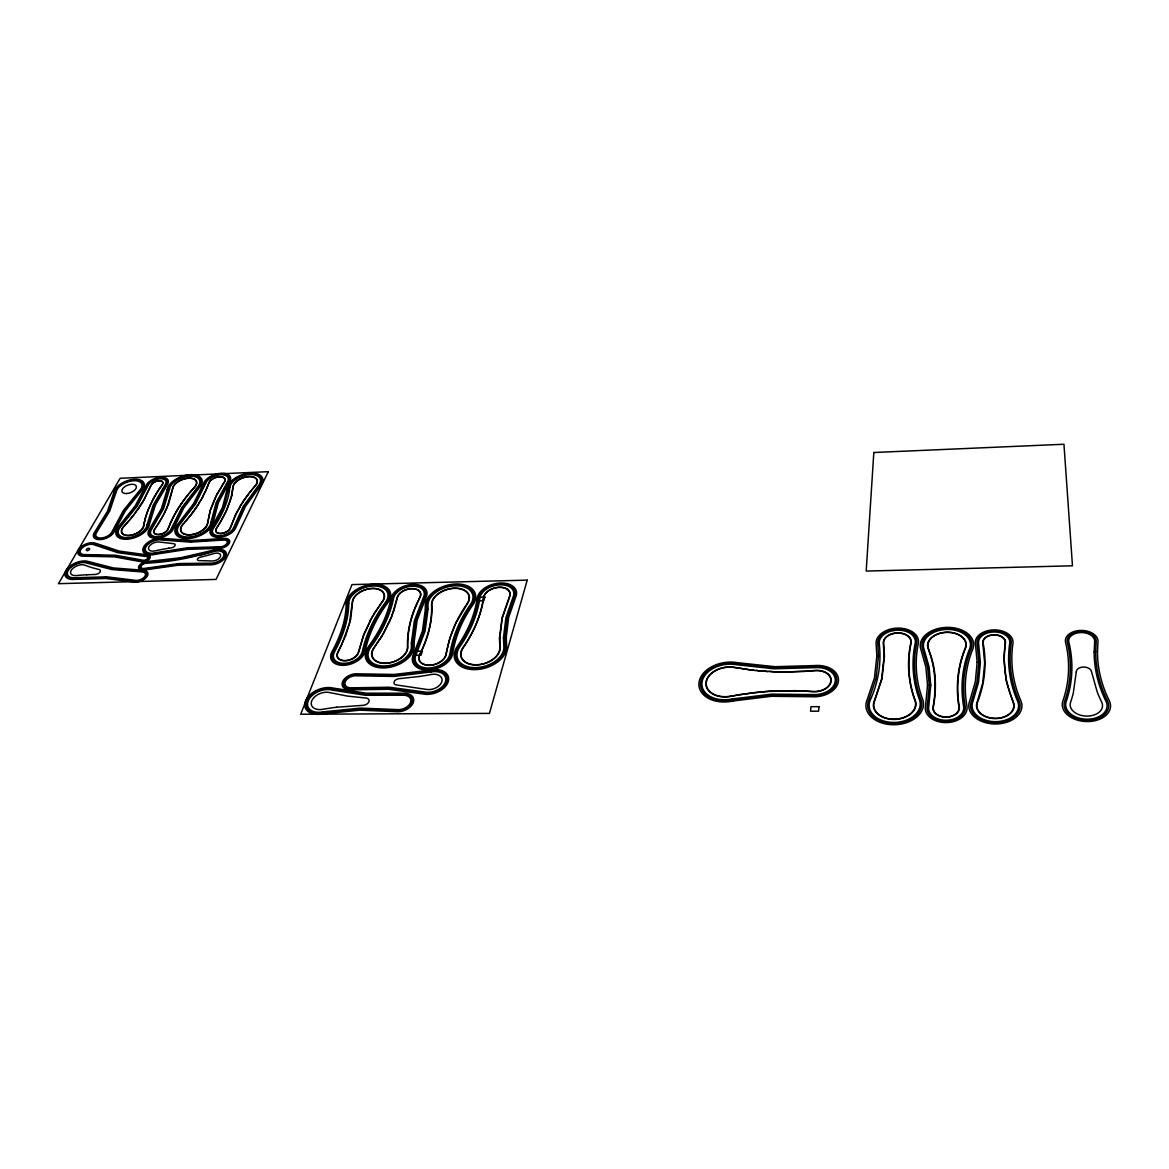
<?xml version="1.0" encoding="UTF-8"?>
<svg xmlns="http://www.w3.org/2000/svg" width="1169" height="1169" viewBox="0 0 1169 1169"><rect width="100%" height="100%" fill="white"/><g stroke="black" fill="none" stroke-linecap="round" stroke-linejoin="round"><path stroke-width="1.5" d="M144.371 522.821L143.816 525.86A11.851 6.386 -21.6 0 1 128.502 535.577A11.851 6.386 -21.6 0 1 123.607 526.591M144.211 522.441L145.307 518.904M231.52 495.466L232.982 486.757A12.727 6.926 -19.3 0 1 249.055 476.514A12.727 6.926 -19.3 0 1 255.397 485.807L252.986 488.335M231.71 495.714L229.65 502.743M145.19 519.343L143.568 525.918A11.588 6.24 -21.6 0 1 128.605 535.417A11.588 6.24 -21.6 0 1 123.812 526.634L128.941 520.658M145.058 518.948L146.213 515.763M145.117 518.685L146.739 514.141M210.318 509.976L207.483 523.215A13.984 7.701 -20.7 0 1 189.656 534.744A13.984 7.701 -20.7 0 1 183.255 524.092L184.205 523.04M146.052 515.529L147.44 512.124M210.668 509.669L216.952 494.209M146.578 513.878L147.981 510.692M393.646 611.519L397.358 597.812A11.982 7.409 -17.4 0 1 403.612 590.871L404.05 590.652A11.982 7.409 -17.4 0 1 411.079 588.781L412.058 588.752A11.982 7.409 -17.4 0 1 419.262 591.266L419.452 591.485A11.982 7.409 -17.4 0 1 419.817 597.286L418.897 599.098M393.193 612.03L389.262 622.478M229.256 503.167L225.442 512.928M147.294 511.861L149.851 506.162M168.117 528.607L170.513 523.303M147.835 510.429L151.912 501.793M168.497 504.394L172.88 488.204A12.391 6.605 -20.3 0 1 188.735 478.253A12.391 6.605 -20.3 0 1 194.375 487.283L193.908 487.78M345.469 636.477L350.729 619.102L352.541 602.503A16.366 10.024 -18.4 0 1 372.531 588.548A16.366 10.024 -18.4 0 1 382.117 601.83L381.24 602.999M151.122 485.588L151.283 485.179A6.123 3.229 -20.7 0 1 159.013 480.824A6.386 3.361 -20.7 0 1 162.359 484.726L161.527 485.559M207.424 486.523L208.798 482.87A8.694 4.676 -19.7 0 1 219.655 476.674A8.694 4.676 -19.7 0 1 224.433 482.198L224.185 482.563M391.586 617.071L397.08 597.841A12.274 7.584 -17.4 0 1 411.78 588.562A12.274 7.584 -17.4 0 1 420.08 597.301C411.736 612.264 406.987 629.696 407.484 646.968A18.339 11.69 -18.5 0 1 385.259 663.159A18.339 11.69 -18.5 0 1 374.358 647.48L381.401 636.637M168.073 504.847L163.675 514.828M344.899 637.207L338.046 652.273A11.062 6.985 -19.6 0 0 345.03 660.587A11.062 6.985 -19.6 0 0 358.474 651.981L363.88 634.095L371.8 617.977M207.541 486.83L202.822 496.416M150.669 486.143L144.123 499.455L135.063 513.089M391.06 617.67L383.242 634.036M170.206 524.004L168 528.958A7.525 4.106 -21.3 0 1 158.502 534.452A7.525 4.106 -21.3 0 1 154.659 529.44L160.387 520.263M170.119 523.668L171.565 520.95M206.139 489.577L209.046 482.841A8.431 4.53 -19.7 0 1 219.567 476.82A8.431 4.53 -19.7 0 1 224.214 482.183L217.799 493.07M170.396 523.025L171.843 520.366M206.255 489.84L202.675 496.693M226.567 510.502L231.769 495.466L233.245 486.713A12.464 6.78 -19.3 0 1 248.982 476.66A12.464 6.78 -19.3 0 1 255.193 485.778L254.301 486.801M149.749 505.856L153.49 498.768M166.539 509.012L172.632 488.247A12.654 6.736 -20.3 0 1 188.823 478.106A12.654 6.736 -20.3 0 1 194.58 487.312L192.549 489.3M226.114 510.985L222.008 519.094M166.086 509.479L163.996 513.775M388.707 623.077L381.912 636.257M171.463 520.687L172.822 518.335M171.741 520.103L173.523 516.946M225.281 513.264L219.392 523.975M215.607 496.854L210.435 509.626L207.746 523.157A14.262 7.847 -20.7 0 1 189.568 534.905A14.262 7.847 -20.7 0 1 183.051 524.063L184.673 522.514M418.984 599.478C411.766 614.163 407.192 630.456 407.776 646.91A18.646 11.88 -18.5 0 1 385.185 663.378A18.646 11.88 -18.5 0 1 374.095 647.436L380.042 638.8M456.319 621.85L449.86 637.865L445.915 654.333A13.853 8.957 -17.5 0 1 429.388 665.161A13.853 8.957 -17.5 0 1 419.876 654.684C427.518 639.253 432.705 622.098 431.814 604.724A19.142 11.997 -16.5 0 1 454.668 588.358A19.142 11.997 -16.5 0 1 466.972 603.949C456.334 618.883 449.291 636.184 446.207 654.304A14.16 9.162 -17.5 0 1 429.33 665.38A14.16 9.162 -17.5 0 1 419.598 654.669C427.211 639.268 432.413 622.127 431.536 604.782A19.435 12.172 -16.5 0 1 454.726 588.153A19.435 12.172 -16.5 0 1 467.235 603.993L456.743 621.601M340.968 646.618L349.443 623.457L352.264 602.561A16.658 10.214 -18.4 0 1 372.604 588.358A16.658 10.214 -18.4 0 1 382.351 601.889L379.837 604.928M235.963 513.892L230.22 527.891A7.584 4.223 -20.3 0 1 220.766 533.444A7.584 4.223 -20.3 0 1 216.586 528.373L221.803 519.474M216.031 496.474L217.361 493.45M340.398 647.231L337.768 652.258A11.369 7.175 -19.6 0 0 344.957 660.792A11.369 7.175 -19.6 0 0 358.751 651.951L363.296 636.374L370.252 620.827M172.72 518.072L173.816 516.391M236.386 513.512L239.733 507.331M151.853 501.472L154.22 497.453M173.436 516.683L176.037 512.329M173.728 516.128L176.577 511.408M163.382 514.944L160.869 519.84M217.361 493.888L223.776 482.841M202.909 496.679L202.208 497.556M370.193 620.403L374.168 613.93M163.178 515.324L157.698 524.939M202.778 496.957L201.711 498.462M153.431 498.447L154.951 496.153M202.281 497.848L199.212 502.728M201.784 498.754L198.628 503.678M154.162 497.146L155.711 494.852M371.713 617.656L379.808 605.352M175.978 512.022L177.308 510.181M154.907 495.831L155.915 494.516M239.674 507.01L241.267 504.76M176.519 511.101L178.053 508.939M240.303 506.367L236.255 513.293L230.468 527.862A7.847 4.369 -20.3 0 1 220.678 533.605A7.847 4.369 -20.3 0 1 216.353 528.359L218.793 524.56M382.701 634.46L380.539 638.479M155.682 494.531L156.485 493.581M240.244 506.045L242.831 502.29M143.086 501.603L151.035 485.208A6.386 3.361 -20.7 0 1 159.101 480.664A6.123 3.229 -20.7 0 1 162.14 484.711L161.936 484.989M155.872 494.195L157.245 492.339M177.264 509.874L178.258 508.617M142.852 501.998L139.096 507.784M156.441 493.274L157.815 491.418M374.095 613.579L381.211 603.423M199.256 503.05L197.839 504.935M241.223 504.438L243.371 501.443M178.024 508.617L179.456 506.718M178.229 508.296L179.661 506.396M157.201 492.032L158.414 490.498M198.672 504L197.006 506.192M157.786 491.112L159.218 489.27M197.853 505.256L196.407 507.112M179.441 506.396L181.137 504.175M158.385 490.191L160.182 487.838M242.772 501.998L244.116 500.332M179.646 506.075L181.706 503.342M157.216 525.319L156.076 527.029M243.327 501.15L244.686 499.484M197.035 506.513L195.837 507.945M159.189 488.978L160.562 487.268M196.45 507.39L195.267 508.778M244.073 500.04L245.855 497.819M160.138 487.561L161.556 485.851M181.093 503.897L182.291 502.509M155.609 527.716L154.425 529.425A7.803 4.252 -21.3 0 0 158.414 534.628A7.803 4.252 -21.3 0 0 168.248 528.929M195.881 508.223L194.682 509.611M244.657 499.192L246.63 496.737M138.877 508.12L137.241 510.444M160.533 486.991L161.95 485.281M181.677 503.065L183.065 501.399M195.296 509.07L194.083 510.458M182.262 502.232L183.679 500.58M194.712 509.903L193.28 511.569M245.811 497.541L247.214 495.919M183.051 501.121L184.483 499.47M194.112 510.751L192.476 512.65M136.671 510.911L135.268 512.796M246.601 496.445L247.828 495.115M183.65 500.288L185.082 498.666M193.309 511.847L191.643 513.746M247.2 495.627L248.427 494.297M184.454 499.192L185.696 497.862M192.49 512.943L191.438 514.024M247.799 494.823L248.646 494.034M185.067 498.389L186.529 496.781M134.625 513.659L133.734 514.798M191.658 514.039L190.591 515.12M248.412 494.005L249.435 492.997M185.681 497.57L187.157 495.977M191.453 514.316L190.386 515.383M248.807 493.493L250.663 491.433M133.953 514.828L133.368 515.573M190.605 515.412L188.487 517.765M186.514 496.504L188.414 494.429M249.625 492.456L251.496 490.41M133.061 515.661L129.701 520.044M190.386 515.69L187.172 519.343M132.842 515.953L130.87 518.378M187.157 495.7L189.685 492.88M250.853 490.892L252.767 488.876M188.618 493.888L190.985 491.36M251.7 489.869L254.068 487.341M188.267 518.32L185.374 521.432M130.65 518.656L126.559 523.639M189.904 492.354L192.3 489.84M186.952 519.898L184.921 521.958M191.205 490.819L193.659 488.321M125.799 524.223L123.972 526.196M200.294 557.233L200.367 557.204A166.29 87.617 -19.7 0 0 214.248 553.478A6.21 3.522 -20.8 0 1 220.546 556.298A6.21 3.522 -20.8 0 1 212.071 560.974L198.745 560.594A2.689 1.52 -21.1 0 1 197.444 559.206A2.689 1.52 -21.1 0 1 199.709 557.365L199.884 557.335M199.548 555.392L214 551.52A9.644 5.465 -20.8 0 1 223.761 555.903A9.644 5.465 -20.8 0 1 210.61 563.18L179.12 563.546L144.576 568.412A4.223 2.338 -22 0 1 141.098 566.337A4.223 2.338 -22 0 1 146.344 563.166C169.534 562.084 192.447 557.934 213.912 550.833A10.842 6.152 -20.8 0 1 224.901 555.772A10.842 6.152 -20.8 0 1 210.099 563.94L178.959 564.291L144.459 569.157A5.421 3.01 -22 0 1 139.988 566.483A5.421 3.01 -22 0 1 146.724 562.406L172.676 559.863L198.73 554.88M893.16 630.617L893.774 630.515A18.119 12.085 -3.5 0 1 915.239 640.188L915.298 640.612A18.119 12.085 -3.5 0 1 915.195 643.301C911.294 661.99 912.697 681.775 919.448 699.646A25.572 17.74 -2.9 0 1 893.964 722.442A25.572 17.74 -2.9 0 1 870.321 699.953C878.27 682.506 881.587 662.896 879.234 643.827A18.119 12.085 -3.5 0 1 879.336 641.153L879.453 640.729A18.119 12.085 -3.5 0 1 893.16 630.617M736.675 695.263L730.903 696.344A21.568 14.817 -8.7 0 1 706.003 682.155A21.568 14.817 -8.7 0 1 734.98 667.397L751.229 670.085M737.215 694.941L758.433 692.282M419.452 676.471L398.41 678.765A4.603 2.996 -18.8 0 0 394.128 681.848A4.603 2.996 -18.8 0 0 396.159 684.932L425.998 689.33A11.032 7.248 -17.9 0 0 441.736 681.951A11.032 7.248 -17.9 0 0 431.113 674.498A180.654 109.301 -16.6 0 1 419.452 676.471M750.133 693.232L730.844 696.11A21.232 14.583 -8.7 0 1 706.324 682.155A21.232 14.583 -8.7 0 1 734.863 667.616L738.647 668.288M750.703 692.925L765.008 691.712M759.002 692.004L768.004 691.493M765.607 691.434L803.804 690.894M806.595 671.108L814.939 670.465A15.475 10.623 -5.7 0 1 831.174 680.913A15.475 10.623 -5.7 0 1 812.981 691.683L806.829 691.274M768.603 691.215L796.191 690.631M805.207 671.43L791.194 671.766M792.728 671.722L814.954 670.685A15.139 10.389 -5.7 0 1 830.838 680.913A15.139 10.389 -5.7 0 1 813.039 691.449L804.374 691.157M791.72 671.97L782.777 671.81M790.229 672L778.101 671.722M781.813 672.014L776.917 671.693M777.297 671.941L775.719 671.664M796.922 690.879L806.274 691.011M776.172 671.912L769.217 671.386M775.047 671.868L768.632 671.357M768.296 671.561L763.415 671.021M767.785 671.532L761.677 670.889M762.699 671.196L761.107 670.845M760.683 671.035L756.533 670.436M760.186 670.991L755.963 670.378M755.685 670.582L752.003 669.939M754.195 670.422L746.436 669.238M745.88 669.165L742.563 668.683M742.023 668.595L739.845 668.244M929.15 650.344L928.478 648.561A19.025 12.64 -2 0 1 947.051 632.4A19.025 12.64 -2 0 1 965.229 648.064C957.528 666.549 955.614 687.226 958.945 706.938A12.888 8.899 -1.1 0 1 946.057 716.977A12.888 8.899 -1.1 0 1 933.373 707.07C936.764 688.336 936.281 667.952 928.814 650.402L928.142 648.634A19.376 12.874 -2 0 1 947.051 632.181A19.376 12.874 -2 0 1 965.565 648.123C957.879 666.578 955.964 687.226 959.296 706.909A13.239 9.147 -1.1 0 1 946.057 717.225A13.239 9.147 -1.1 0 1 933.023 707.04C936.559 688.439 935.551 668.829 929.034 650.987M411.356 643.052L411.415 646.179A22.386 14.276 -18.5 0 1 384.28 665.979A22.386 14.276 -18.5 0 1 370.982 646.808C381.708 632.371 390.022 615.902 393.602 598.192A15.898 9.82 -17.4 0 1 394.421 595.869L394.625 595.503A15.898 9.82 -17.4 0 1 415.784 586.37L416.266 586.443A15.898 9.82 -17.4 0 1 424.274 594.802L424.215 595.167A15.898 9.82 -17.4 0 1 423.383 597.505L414.396 620.695L411.356 643.052M499.748 638.771L500.127 647.056A20.209 13.18 -16.2 0 1 476.28 664.971A20.209 13.18 -16.2 0 1 462.968 647.611C473.299 632.692 480.912 615.639 483.455 597.593A13.721 8.651 -15.2 0 1 499.558 587.203A13.721 8.651 -15.2 0 1 509.596 596.994L502.232 618.226L499.748 638.771M506.25 637.412L506.645 645.741A26.887 17.535 -16.2 0 1 474.95 669.632A26.887 17.535 -16.2 0 1 457.269 646.501C467.279 632.108 474.672 615.654 477.2 598.221A20.165 12.713 -15.2 0 1 500.858 582.995A20.165 12.713 -15.2 0 1 515.631 597.344L508.647 617.568L506.25 637.412M927.528 685.253L925.483 706.471A20.881 14.437 -1.1 0 0 946.028 722.588A20.881 14.437 -1.1 0 0 966.938 706.251C963.621 687.226 965.346 667.236 972.725 649.321A26.726 17.769 -2 0 0 947.168 627.373A26.726 17.769 -2 0 0 921.055 650.037L925.848 666.988L927.528 685.253M929.267 685.224L927.222 706.602A19.128 13.21 -1.1 0 0 946.042 721.346A19.128 13.21 -1.1 0 0 965.17 706.397C961.853 687.226 963.621 667.075 971.074 649.043A25.031 16.629 -2 0 0 947.138 628.484A25.031 16.629 -2 0 0 922.692 649.701L927.587 667.002L929.267 685.224M930.758 685.195L928.727 706.719A17.593 12.158 -1.1 0 0 946.042 720.265A17.593 12.158 -1.1 0 0 963.651 706.529C960.319 687.226 962.131 666.958 969.642 648.81A23.555 15.65 -2 0 0 947.124 629.433A23.555 15.65 -2 0 0 924.109 649.423L929.077 666.944L930.758 685.195M977.138 662.238L975.326 681.775L969.715 700.918A26.595 18.222 0.3 0 0 995.725 723.991A26.595 18.222 0.3 0 0 1020.829 700.611C1012.924 682.784 1010.045 662.721 1012.953 643.403A18.865 12.435 -0.7 0 0 993.957 629.901A18.865 12.435 -0.7 0 0 975.443 643.944L977.138 662.238M978.877 662.618L977.05 681.995L971.424 701.225A24.797 16.994 0.3 0 0 995.696 722.749A24.797 16.994 0.3 0 0 1019.105 700.947C1011.156 682.974 1008.277 662.75 1011.229 643.301A17.14 11.31 -0.7 0 0 993.971 631.012A17.14 11.31 -0.7 0 0 977.138 643.783L978.877 662.618M980.382 662.721L978.497 682.433L972.9 701.502A23.248 15.928 0.3 0 0 995.652 721.668A23.248 15.928 0.3 0 0 1017.614 701.239C1009.621 683.134 1006.743 662.779 1009.738 643.198A15.65 10.316 -0.7 0 0 993.971 631.976A15.65 10.316 -0.7 0 0 978.614 643.651L980.382 662.721M1094.155 651.761C1094.067 668.916 1098.363 685.969 1105.991 701.283A20.735 13.97 2.9 0 1 1087.404 719.213A20.735 13.97 2.9 0 1 1066.186 701.517C1072.835 682.535 1073.653 661.625 1068.817 642.117A13.02 8.461 1.6 0 1 1081.062 632.546A13.02 8.461 1.6 0 1 1094.666 641.752L1094.155 651.761M1095.704 651.761C1095.631 668.814 1099.912 685.765 1107.511 700.991A22.328 15.036 2.9 0 1 1087.491 720.294A22.328 15.036 2.9 0 1 1064.652 701.239C1071.272 682.389 1072.09 661.639 1067.312 642.263A14.554 9.454 1.6 0 1 1081.004 631.567A14.554 9.454 1.6 0 1 1096.201 641.839L1095.704 651.761M414.118 642.205L414.177 645.639A25.236 16.088 -18.5 0 1 383.607 667.952A25.236 16.088 -18.5 0 1 368.63 646.34C379.209 632.122 387.421 615.902 390.972 598.455A18.631 11.515 -17.4 0 1 413.3 584.412A18.631 11.515 -17.4 0 1 425.896 597.651L417.143 620.184L414.118 642.205M425.37 609.297L422.404 631.216L413.563 654.231A20.808 13.458 -17.5 0 0 427.839 670.012A20.808 13.458 -17.5 0 0 452.651 653.69C455.355 636.141 462.617 619.482 472.802 605.001A25.85 16.191 -16.5 0 0 456.158 583.974A25.85 16.191 -16.5 0 0 425.297 606.039L425.37 609.297M426.817 609.239L423.777 631.377L414.951 654.333A19.274 12.464 -17.5 0 0 428.19 668.931A19.274 12.464 -17.5 0 0 451.161 653.822C453.908 636.155 461.244 619.351 471.516 604.782A24.374 15.27 -16.5 0 0 455.822 584.938A24.374 15.27 -16.5 0 0 426.729 605.747L426.817 609.239M428.073 609.122L425.092 631.07L416.164 654.421A17.944 11.602 -17.5 0 0 428.482 668.01A17.944 11.602 -17.5 0 0 449.875 653.953C452.651 636.155 460.045 619.249 470.406 604.578A23.088 14.466 -16.5 0 0 455.545 585.771A23.088 14.466 -16.5 0 0 427.986 605.498L428.073 609.122M504.745 637.646L505.154 646.048A25.338 16.527 -16.2 0 1 475.257 668.551A25.338 16.527 -16.2 0 1 458.584 646.749C468.667 632.239 476.119 615.654 478.647 598.075A18.675 11.778 -15.2 0 1 500.551 583.959A18.675 11.778 -15.2 0 1 514.228 597.257L507.185 617.641L504.745 637.646M876.838 656.057L874.456 677.874L867.266 699.383A28.816 19.975 -2.9 0 0 893.905 724.751A28.816 19.975 -2.9 0 0 922.604 699.033C915.911 681.425 914.494 661.932 918.308 643.491A21.232 14.16 -3.5 0 0 897.894 628.104A21.232 14.16 -3.5 0 0 876.136 644.104L876.838 656.057M884.115 656.277L881.601 678.999L874.368 700.713A21.29 14.759 -2.9 0 0 894.051 719.417A21.29 14.759 -2.9 0 0 915.283 700.465C908.459 682.228 907.071 662.078 911.104 643.038A13.984 9.323 -3.5 0 0 897.66 632.867A13.984 9.323 -3.5 0 0 883.326 643.447L884.115 656.277M884.451 656.204L882.01 678.707L874.69 700.772A20.94 14.525 -2.9 0 0 894.066 719.169A20.94 14.525 -2.9 0 0 914.947 700.538C908.123 682.272 906.735 662.078 910.768 643.023A13.663 9.104 -3.5 0 0 906.457 635.176L906.033 634.942A13.663 9.104 -3.5 0 0 898.347 633.101L897.251 633.101A13.663 9.104 -3.5 0 0 887.213 636.374L886.891 636.652A13.663 9.104 -3.5 0 0 883.662 643.418L884.451 656.204M984.663 663.071L982.793 682.784L977.123 702.262A18.836 12.903 0.3 0 0 995.564 718.584A18.836 12.903 0.3 0 0 1013.377 702.058C1005.282 683.602 1002.403 662.867 1005.501 642.935A11.412 7.525 -0.7 0 0 994.015 634.752A11.412 7.525 -0.7 0 0 982.822 643.271L984.663 663.071M1003.937 658.439L1006.202 680.767L1013.026 702.131A18.485 12.654 0.3 0 1 995.564 718.336A18.485 12.654 0.3 0 1 977.474 702.335C984.897 683.69 986.928 662.955 983.158 643.242A11.062 7.292 -0.7 0 1 994.015 634.972A11.062 7.292 -0.7 0 1 1005.15 642.921L1003.937 658.439M412.642 642.468L412.701 645.931A23.716 15.124 -18.5 0 1 383.973 666.9A23.716 15.124 -18.5 0 1 369.886 646.589C380.539 632.254 388.824 615.902 392.375 598.309A17.155 10.609 -17.4 0 1 412.949 585.362A17.155 10.609 -17.4 0 1 424.552 597.564L415.726 620.271L412.642 642.468M503.444 637.836L503.839 646.311A24.008 15.65 -16.2 0 1 475.52 667.616A24.008 15.65 -16.2 0 1 459.724 646.968C469.865 632.356 477.361 615.639 479.904 597.943A17.389 10.959 -15.2 0 1 500.303 584.807A17.389 10.959 -15.2 0 1 513.03 597.184L505.914 617.7L503.444 637.836M878.518 655.941L876.092 678.21L868.903 699.69A27.077 18.777 -2.9 0 0 893.934 723.509A27.077 18.777 -2.9 0 0 920.909 699.369C914.202 681.615 912.784 661.961 916.642 643.388A19.566 13.034 -3.5 0 0 897.836 629.2A19.566 13.034 -3.5 0 0 877.802 643.958L878.518 655.941M1097.501 651.118C1097.326 668.273 1101.607 685.341 1109.264 700.655A24.169 16.278 2.9 0 1 1087.608 721.565A24.169 16.278 2.9 0 1 1062.869 700.918C1069.46 682.228 1070.307 661.639 1065.573 642.409A16.322 10.594 1.6 0 1 1080.93 630.427A16.322 10.594 1.6 0 1 1097.983 641.942L1097.501 651.118M499.455 638.259L499.835 647.115A19.902 12.976 -16.2 0 1 476.353 664.752A19.902 12.976 -16.2 0 1 463.231 647.655C473.577 632.721 481.204 615.639 483.747 597.564A13.429 8.461 -15.2 0 1 499.499 587.393A13.429 8.461 -15.2 0 1 509.319 596.979L502.056 617.729L499.455 638.259M348.771 603.277C348.625 620.461 342.59 637.076 334.451 652.01A15.095 9.527 -19.6 0 0 343.993 663.364A15.095 9.527 -19.6 0 0 362.332 651.615C366.145 633.744 374.416 616.998 385.39 602.444A20.268 12.421 -18.4 0 0 373.525 586.005A20.268 12.421 -18.4 0 0 348.771 603.277M346.141 603.803C345.966 620.739 339.989 637.105 331.938 651.834A17.93 11.31 -19.6 0 0 343.262 665.322A17.93 11.31 -19.6 0 0 365.035 651.352C368.776 633.73 376.9 617.217 387.699 602.868A23 14.086 -18.4 0 0 374.226 584.237A23 14.086 -18.4 0 0 346.141 603.803M347.544 603.525C347.383 620.607 341.392 637.076 333.282 651.937A16.41 10.36 -19.6 0 0 343.657 664.27A16.41 10.36 -19.6 0 0 363.588 651.484C367.358 633.73 375.57 617.1 386.457 602.649A21.539 13.195 -18.4 0 0 373.846 585.187A21.539 13.195 -18.4 0 0 347.544 603.525M1076.254 671.97L1073.303 693.027A210.099 142.998 -4.2 0 1 1070.57 702.291A16.191 10.901 2.9 0 0 1087.141 716.1A16.191 10.901 2.9 0 0 1101.68 702.116A243.883 151.356 7.3 0 1 1097.136 691.712L1091.481 671.488A7.657 5.071 2.2 0 0 1083.283 667.031A7.657 5.071 2.2 0 0 1076.254 671.97M873.827 452.505L866.185 571.071L1072.47 565.796L1063.951 444.249L873.827 452.505M819.001 706.66L818.607 711.176L810.555 711.205L810.965 706.704L819.001 706.66M228.788 487.634L223.688 507.331L212.451 528.183A12.391 6.912 -20.3 0 0 219.275 536.469A12.391 6.912 -20.3 0 0 234.721 527.38L244.263 506.396L258.933 486.362A17.126 9.308 -19.3 0 0 250.385 473.869A17.126 9.308 -19.3 0 0 228.788 487.634M229.869 487.4C228.335 502.232 221.584 515.953 213.459 528.227A11.208 6.254 -20.3 0 0 219.64 535.723A11.208 6.254 -20.3 0 0 233.625 527.511L243.225 506.396L258.013 486.216A15.986 8.694 -19.3 0 0 250.049 474.556A15.986 8.694 -19.3 0 0 229.869 487.4M227.517 487.897L222.446 507.463L211.282 528.125A13.75 7.657 -20.3 0 0 218.851 537.331A13.75 7.657 -20.3 0 0 236.006 527.248L245.446 506.411L260 486.523A18.441 10.024 -19.3 0 0 250.794 473.08A18.441 10.024 -19.3 0 0 227.517 487.897M213.372 521.681L213.343 522.002A20.121 11.076 -20.7 0 1 187.683 538.617A20.121 11.076 -20.7 0 1 178.506 523.274L193.586 503.62L203.494 483.484A14.364 7.73 -19.7 0 1 221.438 473.255A14.364 7.73 -19.7 0 1 229.358 482.373L218.369 502.655L213.372 521.681M210.975 522.178L210.931 522.499A17.593 9.688 -20.7 0 1 188.487 537.024A17.593 9.688 -20.7 0 1 180.464 523.61L195.764 503.649L205.773 483.221A11.924 6.415 -19.7 0 1 220.663 474.716A11.924 6.415 -19.7 0 1 227.239 482.3L216.075 502.845L210.975 522.178M212.1 521.842L212.057 522.265A18.777 10.331 -20.7 0 1 188.121 537.769A18.777 10.331 -20.7 0 1 179.544 523.464L194.755 503.62L204.721 483.352A13.049 7.014 -19.7 0 1 221.014 474.044A13.049 7.014 -19.7 0 1 228.218 482.329L217.2 502.612L212.1 521.842M168.482 489.11L162.579 508.603L150.626 529.25A12.318 6.722 -21.3 0 0 156.894 537.462A12.318 6.722 -21.3 0 0 172.427 528.461L182.729 507.697L198.014 487.868A17.009 9.074 -20.3 0 0 190.255 475.476A17.009 9.074 -20.3 0 0 168.482 489.11M169.563 488.89L163.631 508.544L151.605 529.294A11.135 6.079 -21.3 0 0 157.289 536.717A11.135 6.079 -21.3 0 0 171.332 528.593L181.721 507.697L197.108 487.721A15.884 8.461 -20.3 0 0 189.875 476.163A15.884 8.461 -20.3 0 0 169.563 488.89M167.24 489.373L161.366 508.734L149.471 529.192A13.663 7.452 -21.3 0 0 156.441 538.31A13.663 7.452 -21.3 0 0 173.67 528.33L183.884 507.711L199.037 488.028A18.324 9.761 -20.3 0 0 190.679 474.702A18.324 9.761 -20.3 0 0 167.24 489.373M149.413 524.297L149.34 524.72A17.696 9.542 -21.6 0 1 126.486 539.26A17.696 9.542 -21.6 0 1 119.194 525.816L135.151 505.943L145.833 485.822A12.026 6.342 -20.7 0 1 161.001 477.273A12.026 6.342 -20.7 0 1 167.167 484.901L155.375 505.052L149.413 524.297M147.031 524.793L146.958 525.217A15.182 8.183 -21.6 0 1 127.363 537.667A15.182 8.183 -21.6 0 1 121.094 526.152L137.27 505.958L148.068 485.559A9.6 5.056 -20.7 0 1 160.182 478.735A9.6 5.056 -20.7 0 1 165.092 484.828L153.124 505.242L147.031 524.793M148.142 524.501L148.068 524.983A16.351 8.811 -21.6 0 1 126.953 538.412A16.351 8.811 -21.6 0 1 120.202 526.006L136.291 505.958L147.031 485.676A10.726 5.655 -20.7 0 1 160.562 478.048A10.726 5.655 -20.7 0 1 166.056 484.857L154.293 504.891L148.142 524.501M116.315 491.564L109.696 511.101L96.749 532.231A8.768 4.691 -22.1 0 0 100.885 538.047A8.768 4.691 -22.1 0 0 112.034 531.69L123.33 510.619L139.506 490.585A13.56 7.087 -21.1 0 0 133.865 480.722A13.56 7.087 -21.1 0 0 116.315 491.564M114.007 492.047L107.46 511.291L94.66 532.129A11.281 6.035 -22.1 0 0 99.993 539.625A11.281 6.035 -22.1 0 0 114.343 531.427L125.463 510.648L141.361 490.892A15.986 8.373 -21.1 0 0 134.713 479.275A15.986 8.373 -21.1 0 0 114.007 492.047M115.249 491.784L108.659 511.189L95.785 532.187A9.936 5.304 -22.1 0 0 100.476 538.792A9.936 5.304 -22.1 0 0 113.101 531.574L124.411 510.488L140.368 490.717A14.686 7.686 -21.1 0 0 134.26 480.05A14.686 7.686 -21.1 0 0 115.249 491.784M527.204 580.131L489.446 713.397L300.696 714.23L351.971 584.602L527.204 580.131M484.93 597.067L483.776 600.778L476.631 600.939L477.785 597.227L484.93 597.067M422.389 651.221L421.059 655.166L413.475 655.283L414.82 651.338L422.389 651.221M268.3 471.677L216.046 579.429L58.45 583.682L120.144 478.282L268.3 471.677M213.81 550.058L180.698 557.759L147.148 561.529A6.809 3.785 -22 0 0 138.687 566.658A6.809 3.785 -22 0 0 144.313 570.004L178.433 565.197L209.499 564.832A12.231 6.941 -20.8 0 0 226.202 555.611A12.231 6.941 -20.8 0 0 213.81 550.058M155.506 552.732L154.673 552.922A10.696 5.889 -21.6 0 1 145.833 547.004A10.696 5.889 -21.6 0 1 161.234 539.946L190.693 542.138L223.162 540.049A5.377 3.025 -20.5 0 1 227.064 543.161A5.377 3.025 -20.5 0 1 220.035 546.785L188.019 547.735L155.506 552.732M155.214 553.492L154.586 553.624A11.88 6.546 -21.6 0 1 144.766 547.063A11.88 6.546 -21.6 0 1 161.877 539.216L190.766 541.379L223.381 539.304A6.561 3.697 -20.5 0 1 228.145 543.117A6.561 3.697 -20.5 0 1 219.567 547.545L187.961 548.451L155.214 553.492M155.316 554.281L154.498 554.457A13.254 7.292 -21.6 0 1 143.524 547.136A13.254 7.292 -21.6 0 1 162.608 538.383L191.628 540.516L223.63 538.456A7.935 4.471 -20.5 0 1 229.402 543.059A7.935 4.471 -20.5 0 1 219.012 548.422L187.391 549.342L155.316 554.281M732.145 698.989L731.575 699.106A25.616 17.593 -8.7 0 1 702.014 682.258A25.616 17.593 -8.7 0 1 736.412 664.723L773.966 668.785L814.72 667.674A19.61 13.458 -5.7 0 1 835.309 680.928A19.61 13.458 -5.7 0 1 812.236 694.547L771.584 694.138L732.145 698.989M732.568 699.924L731.823 700.07A27.048 18.572 -8.7 0 1 700.626 682.301A27.048 18.572 -8.7 0 1 736.908 663.773L774.17 667.806L814.647 666.695A21.057 14.466 -5.7 0 1 836.756 680.928A21.057 14.466 -5.7 0 1 811.987 695.57L771.759 695.131L732.568 699.924M733.226 700.976L732.101 701.195A28.684 19.698 -8.7 0 1 699.004 682.36A28.684 19.698 -8.7 0 1 737.493 662.691L774.989 666.695L814.559 665.57A22.737 15.606 -5.7 0 1 838.436 680.942A22.737 15.606 -5.7 0 1 811.681 696.739L771.54 696.3L733.226 700.976M430.996 670.012L394.304 674.455L357.626 673.826A11.602 7.467 -19.9 0 0 342.532 681.819A11.602 7.467 -19.9 0 0 351.387 689.827L388.371 689.257L422.71 693.918A17.798 11.705 -17.9 0 0 448.107 682.024A17.798 11.705 -17.9 0 0 430.996 670.012M431.025 671.05L393.617 675.55L357.056 674.893A10.053 6.473 -19.9 0 0 343.964 681.819A10.053 6.473 -19.9 0 0 351.635 688.76L388.882 688.176L423.47 692.852A16.234 10.682 -17.9 0 0 446.646 682.009A16.234 10.682 -17.9 0 0 431.025 671.05M431.04 671.941L393.763 676.456L356.545 675.799A8.709 5.611 -19.9 0 0 345.206 681.805A8.709 5.611 -19.9 0 0 351.854 687.825L389.306 687.226L424.128 691.931A14.876 9.79 -17.9 0 0 445.36 681.98A14.876 9.79 -17.9 0 0 431.04 671.941M323.155 711.848L322.337 711.979A16.249 10.492 -20.9 0 1 308.295 700.655A16.249 10.492 -20.9 0 1 331.762 690.031L365.21 695.234L402.589 695.248A10.243 6.78 -19 0 1 410.494 702.627A10.243 6.78 -19 0 1 397.065 709.583L360.476 708.093L323.155 711.848M323.082 712.783L322.279 712.915A17.608 11.354 -20.9 0 1 307.052 700.655A17.608 11.354 -20.9 0 1 332.464 689.125L365.444 694.269L402.808 694.298A11.617 7.672 -19 0 1 411.766 702.671A11.617 7.672 -19 0 1 396.554 710.547L360.169 709.057L323.082 712.783M322.995 713.864L322.206 713.996A19.172 12.362 -20.9 0 1 305.62 700.64A19.172 12.362 -20.9 0 1 333.297 688.088L366.233 693.202L403.057 693.202A13.195 8.724 -19 0 1 413.227 702.715A13.195 8.724 -19 0 1 395.955 711.658L359.818 710.168L322.995 713.864M168.804 548.203L168.438 548.276A193.63 114.854 -23.9 0 0 154.907 550.891A7.306 4.018 -21.6 0 1 148.858 546.844A7.306 4.018 -21.6 0 1 159.393 542.021L173.392 543.658A3.302 1.827 -21.3 0 1 174.999 545.602A3.302 1.827 -21.3 0 1 171.346 547.793L168.804 548.203M336.745 707.23L335.751 707.347A218.881 154.176 -24.7 0 0 322.527 709.335A12.391 7.993 -20.9 0 1 311.816 700.684A12.391 7.993 -20.9 0 1 329.716 692.589L347.368 696.081L366.277 698.083A5.187 3.39 -19.9 0 1 368.878 701.78A5.187 3.39 -19.9 0 1 363.354 705.302L336.745 707.23M75.956 577.691L75.357 577.749A12.026 6.532 -23 0 1 69.059 569.245A12.026 6.532 -23 0 1 87.032 563.137L111.888 569.551L141.756 571.889A6.678 3.726 -22.3 0 1 144.635 576.712A6.678 3.726 -22.3 0 1 135.326 580.321L106.803 576.843L75.956 577.691M75.62 578.45L75.021 578.509A13.224 7.175 -23 0 1 68.094 569.171A13.224 7.175 -23 0 1 87.865 562.435L112.677 568.821L142.223 571.115A7.891 4.413 -22.3 0 1 145.628 576.814A7.891 4.413 -22.3 0 1 134.625 581.081L106.277 577.618L75.62 578.45M75.225 579.327L74.641 579.386A14.612 7.935 -23 0 1 66.984 569.069A14.612 7.935 -23 0 1 88.829 561.631L113.32 567.929L142.764 570.224A9.294 5.187 -22.3 0 1 146.768 576.945A9.294 5.187 -22.3 0 1 133.821 581.957L105.663 578.509L75.225 579.327M86.798 574.768L86.009 574.812A194.931 111.99 -26.2 0 0 76.306 575.572A8.607 4.661 -23 0 1 71.791 569.493A8.607 4.661 -23 0 1 84.665 565.124A164.946 87.47 -19.9 0 0 92.892 567.886L99.263 569.566A3.975 2.177 -22.8 0 1 99.833 572.255A3.975 2.177 -22.8 0 1 95.405 574.461L86.798 574.768M85.673 554.603L85.162 554.632A8.285 4.442 -22.6 0 1 81.625 548.451A8.285 4.442 -22.6 0 1 94.09 544.783L117.718 552.659L146.3 556.532A2.996 1.651 -21.9 0 1 147.309 558.797A2.996 1.651 -21.9 0 1 143.086 560.229L115.702 555.26L85.673 554.603M85.337 555.348L84.752 555.377A9.469 5.085 -22.6 0 1 80.719 548.319A9.469 5.085 -22.6 0 1 94.952 544.126L118.434 551.929L146.841 555.772A4.194 2.323 -21.9 0 1 148.244 558.943A4.194 2.323 -21.9 0 1 142.326 560.959L115.146 556.006L85.337 555.348M84.796 556.21L84.3 556.239A10.828 5.816 -22.6 0 1 79.682 548.159A10.828 5.816 -22.6 0 1 95.96 543.366L119.253 551.096L147.455 554.91A5.582 3.083 -21.9 0 1 149.325 559.118A5.582 3.083 -21.9 0 1 141.464 561.792L114.43 556.868L84.796 556.21M87.339 550.57A1.827 0.979 -22.6 0 0 89.662 548.787A1.827 0.979 -22.6 0 0 86.871 548.933A1.827 0.979 -22.6 0 0 87.339 550.57M126.325 493.552A7.657 4.004 -21.1 0 0 136.364 486.421A7.657 4.004 -21.1 0 0 124.732 486.742A7.657 4.004 -21.1 0 0 126.325 493.552"/></g></svg>
